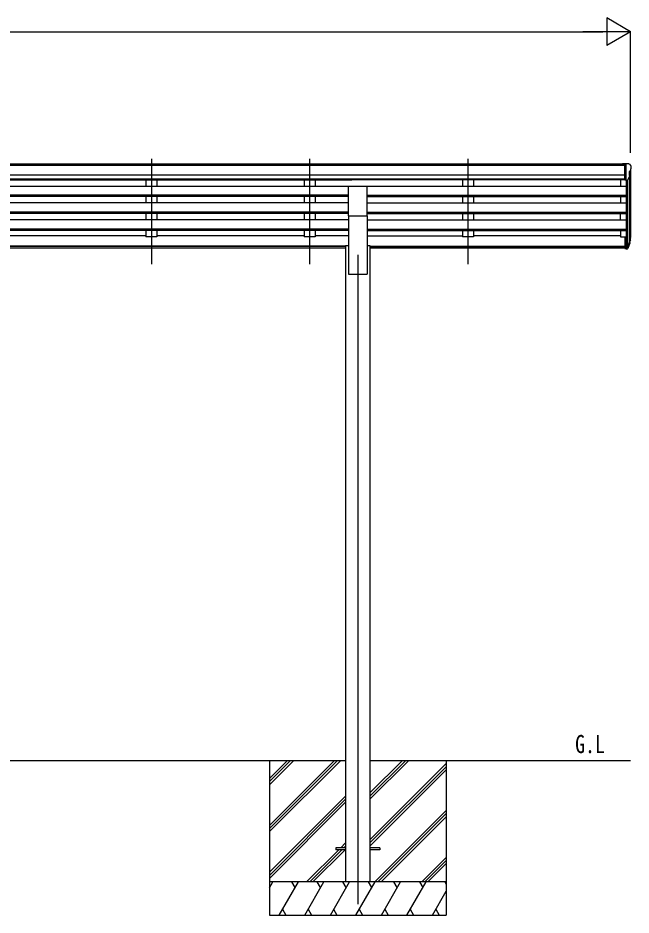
# Model space of a CAD drawing. Units: millimetres, scale not verified. Extents: x -10512 to 10512, y -7425 to 7425.
# Drawn here: x -300 to 2474, y -4212 to -152 of the extents above; entities that cross this region are included whole.
import ezdxf
from ezdxf.enums import TextEntityAlignment as Align

# ---------------------------------------------------------------- set-up
doc = ezdxf.new("R2010")
doc.units = ezdxf.units.MM
doc.header["$LTSCALE"] = 40
for name, color, linetype in [('0-2_USER1', 3, 'Continuous'), ('0-3_YKK_12', 2, 'Continuous'), ('0-4_YKK_13', 4, 'Continuous'), ('0-5_YKK_A1', 4, 'Continuous'), ('0-6_YKK_D', 6, 'Continuous')]:
    doc.layers.add(name, color=color, linetype=linetype)
doc.styles.add('ＭＳ ゴシック', font='')
doc.styles.get('ＭＳ ゴシック').set_extended_font_data('MS Gothic')

msp = doc.modelspace()

# ---------------------------------------------------------------- linework, layer by layer
at = {"layer": '0-3_YKK_12'}
for p, q in [((303.55, -789.39), (303.55, -1266.9)), ((303.55, -789.39), (303.55, -1266.9)), ((1019.55, -789.39), (1019.55, -1266.9)), ((1019.55, -789.39), (1019.55, -1266.9)), ((1735.55, -789.39), (1735.55, -1266.9)), ((1735.55, -789.39), (1735.55, -1266.9)), ((1237.55, -1223.94), (1237.55, -4162.5))]:
    msp.add_line(p, q, dxfattribs=at)
at = {"layer": '0-4_YKK_13'}
for p, q in [((2445.05, -813.36), (2435.05, -813.44)), ((2445.05, -813.36), (2435.05, -813.44)), ((2435.05, -814.96), (2435.05, -813.44)), ((2435.05, -814.96), (2435.05, -813.44)), ((2445.05, -885.34), (2445.05, -813.36)), ((2463.55, -813.36), (2445.05, -813.36)), ((2445.05, -885.34), (2445.05, -813.36)), ((2463.55, -813.36), (2445.05, -813.36)), ((2451.55, -886.34), (2451.55, -813.36)), ((2451.55, -886.34), (2451.55, -813.36)), ((2463.55, -813.36), (2465.88, -813.5)), ((2463.55, -813.36), (2465.88, -813.5)), ((2465.55, -847.87), (2465.55, -864.15)), ((2465.55, -847.87), (2465.55, -864.15)), ((2471.02, -844.54), (2465.7, -847.61)), ((2471.02, -844.54), (2465.7, -847.61)), ((2466.64, -813.92), (2470.71, -819.73)), ((2466.64, -813.92), (2470.71, -819.73)), ((2473.55, -822.73), (2473.55, -823.36)), ((2473.55, -822.73), (2473.55, -823.36)), ((2445.05, -885.34), (2451.55, -885.34)), ((2445.05, -885.34), (2451.55, -885.34)), ((2451.55, -886.34), (2456.76, -886.02)), ((2451.55, -886.34), (2456.76, -886.02)), ((2459.17, -884.53), (2468.18, -868.93)), ((2459.17, -884.53), (2468.18, -868.93)), ((1195.05, -1048.56), (1195.05, -913.34)), ((1195.05, -913.34), (1280.05, -913.34)), ((1280.05, -1048.56), (1280.05, -913.34)), ((1195.05, -1048.56), (1280.05, -1048.56)), ((2445.05, -1142.51), (2445.05, -1196.55)), ((2445.05, -1142.51), (2451.55, -1142.51)), ((2451.55, -1142.51), (2451.55, -1197.29)), ((2457.98, -1186.87), (2465.74, -1171.46)), ((2467.19, -1171.82), (2458.99, -1188)), ((2467.8, -1172.38), (2458.99, -1195.93)), ((2469.85, -1155.33), (2466.58, -1162.39)), ((2470.46, -1156.7), (2466.58, -1164.65)), ((2468.14, -1167.98), (2467.8, -1172.38)), ((2445.05, -1182.65), (2451.55, -1182.65)), ((2445.05, -1187.53), (2451.55, -1187.53)), ((2445.05, -1196.55), (2451.55, -1196.55)), ((2451.55, -1187.55), (2456.68, -1187.55)), ((2451.55, -1189.35), (2456.4, -1189.35)), ((2451.55, -1197.29), (2456.4, -1197.29)), ((1137.55, -3908), (1137.55, -3917)), ((1182.55, -3908), (1137.55, -3908)), ((1182.55, -3917), (1137.55, -3917)), ((1337.55, -3908), (1292.55, -3908)), ((1337.55, -3917), (1292.55, -3917)), ((1337.55, -3908), (1337.55, -3917))]:
    msp.add_line(p, q, dxfattribs=at)
for centre, radius, start, end in [((2465.85, -847.87), 0.3, 120, 180), ((2465.85, -847.87), 0.3, 120, 180), ((2465.82, -814.5), 1, 35, 86.5), ((2465.82, -814.5), 1, 35, 86.5), ((2470.55, -822.73), 3, 0, 87), ((2470.55, -822.73), 3, 0, 87), ((2466.64, -840.17), 6.18, 315.00103, 354.2965), ((2466.65, -840.17), 6.18, 315.00103, 354.2965), ((2271.55, -823.36), 202, 355.05096, 0), ((2271.55, -823.36), 202, 355.05096, 0), ((2456.58, -883.03), 3, 273.5, 330), ((2456.58, -883.03), 3, 273.5, 330), ((2465.85, -864.15), 0.3, 180, 265.2833), ((2465.85, -864.15), 0.3, 180, 265.2833), ((2465.58, -867.43), 3, 330, 85.2833), ((2465.58, -867.43), 3, 330, 85.2833), ((2440.96, -1145.83), 30.41, 341.80266, 352.8448), ((2442.37, -1147.59), 29.53, 342.01856, 353.49194)]:
    msp.add_arc(centre, radius, start, end, dxfattribs=at)
for centre, major_axis, ratio, start_param, end_param in [((2381.63, -1147.92), (88.05, 0), 0.90356, 5.9828017, 6.0168888), ((2466.84, -1167.98), (-1.3, 0), 0.90356, 2.9359903, 4.9130961), ((2380.92, -1151.79), (89.07, 0), 0.90356, 6.0316505, 6.077583), ((2383.69, -1141.34), (-87.93, 4.42), 0.541684, 3.060334, 3.2172517), ((2382.9, -1148.02), (89.06, 1.43), 0.57596, 6.1985533, 6.3701348), ((2456.4, -1186.64), (3, 0), 0.90356, 4.712389, 5.7595865), ((2456.4, -1194.58), (-3, 0), 0.90356, 1.5707963, 2.6179939), ((2456.68, -1186.19), (1.5, 0), 0.90356, 4.712389, 5.7595865)]:
    msp.add_ellipse(centre, major_axis=major_axis, ratio=ratio, start_param=start_param, end_param=end_param, dxfattribs=at)
at = {"layer": '0-5_YKK_A1'}
for p, q in [((2445.05, -814.96), (-3269.95, -814.96)), ((2445.05, -820.18), (-3269.95, -820.18)), ((2471.55, -843.93), (2471.55, -1142.15)), ((2445.05, -863.71), (-3269.95, -863.71)), ((2445.05, -881.56), (-3269.95, -881.56)), ((-3269.95, -884.81), (1210.05, -884.81)), ((278.55, -884.81), (278.55, -913.15)), ((328.55, -884.81), (328.55, -913.15)), ((994.55, -884.81), (994.55, -913.15)), ((1044.55, -884.81), (1044.55, -913.15)), ((2445.05, -884.91), (1210.05, -884.81)), ((1710.55, -884.81), (1710.55, -913.15)), ((1760.55, -884.81), (1760.55, -913.15)), ((2426.55, -884.81), (2426.55, -913.15)), ((2451.55, -886.34), (2451.55, -1142.51)), ((2457.55, -885.87), (2457.56, -1187.29)), ((2466.58, -871.7), (2466.58, -1168.86)), ((-3276.45, -913.15), (2451.55, -913.15)), ((1195.05, -955.03), (-2019.95, -955.03)), ((1195.05, -956.53), (-2019.95, -956.53)), ((1195.05, -960.85), (-2019.95, -960.85)), ((278.55, -960.85), (278.55, -989.59)), ((328.55, -960.85), (328.55, -989.59)), ((994.55, -960.85), (994.55, -989.59)), ((1044.55, -960.85), (1044.55, -989.59)), ((1280.05, -955.03), (2451.55, -955.03)), ((1280.05, -956.53), (2451.55, -956.53)), ((1280.05, -960.85), (2451.55, -960.85)), ((1710.55, -960.85), (1710.55, -989.59)), ((1760.55, -960.85), (1760.55, -989.59)), ((2426.55, -960.85), (2426.55, -989.59)), ((1195.05, -989.59), (-2019.95, -989.59)), ((1280.05, -989.59), (2451.55, -989.59)), ((1195.05, -1031.47), (-2019.95, -1031.47)), ((1195.05, -1032.97), (-2019.95, -1032.97)), ((1195.05, -1037.28), (-2019.95, -1037.28)), ((278.55, -1037.28), (278.55, -1066.03)), ((328.55, -1037.28), (328.55, -1066.03)), ((994.55, -1037.28), (994.55, -1066.03)), ((1044.55, -1037.28), (1044.55, -1066.03)), ((1195.05, -1048.56), (1195.05, -1312.5)), ((1280.05, -1031.47), (2451.55, -1031.47)), ((1280.05, -1032.97), (2451.55, -1032.97)), ((1280.05, -1037.28), (2451.55, -1037.28)), ((1280.05, -1048.56), (1280.05, -1312.5)), ((1710.55, -1037.28), (1710.55, -1066.03)), ((1760.55, -1037.28), (1760.55, -1066.03)), ((2426.55, -1066.03), (2426.55, -1037.28)), ((1195.05, -1066.03), (-2019.95, -1066.03)), ((1280.05, -1066.03), (2451.55, -1066.03)), ((1195.05, -1107.91), (-2019.95, -1107.91)), ((1195.05, -1109.4), (-2019.95, -1109.4)), ((1195.05, -1113.72), (-2019.95, -1113.72)), ((278.55, -1113.72), (278.55, -1143.15)), ((328.55, -1113.72), (328.55, -1143.15)), ((994.55, -1113.72), (994.55, -1143.15)), ((1044.55, -1113.72), (1044.55, -1143.15)), ((1280.05, -1107.91), (2451.55, -1107.91)), ((1280.05, -1109.4), (2451.55, -1109.4)), ((1280.05, -1113.72), (2451.55, -1113.72)), ((1710.55, -1113.72), (1710.55, -1143.15)), ((1760.55, -1113.72), (1760.55, -1143.15)), ((2426.55, -1113.72), (2426.55, -1143.15)), ((278.55, -1138.2), (-387.45, -1138.2)), ((328.55, -1143.15), (278.55, -1143.15)), ((994.55, -1138.2), (328.55, -1138.2)), ((1044.55, -1143.15), (994.55, -1143.15)), ((1195.05, -1138.2), (1044.55, -1138.2)), ((1280.05, -1138.2), (1710.55, -1138.2)), ((1760.55, -1143.15), (1710.55, -1143.15)), ((2426.55, -1138.2), (1760.55, -1138.2)), ((2426.55, -1143.15), (2445.05, -1143.15)), ((1182.55, -1185.22), (-2007.45, -1185.22)), ((1182.55, -1186.61), (-2007.45, -1186.61)), ((1182.55, -1194.3), (-2007.45, -1194.3)), ((1182.55, -1182.51), (1182.55, -4062.5)), ((1182.55, -1182.51), (1195.05, -1182.51)), ((1280.05, -1182.51), (1292.55, -1182.51)), ((1292.55, -1182.51), (1292.55, -4062.5)), ((1292.55, -1185.22), (2445.05, -1185.22)), ((1292.55, -1186.61), (2445.05, -1186.61)), ((2445.05, -1194.3), (1292.55, -1194.3)), ((1195.05, -1312.5), (1280.05, -1312.5)), ((-2007.45, -3512.5), (1182.55, -3512.5)), ((837.55, -3512.5), (837.55, -4212.5)), ((837.55, -3806.68), (1131.73, -3512.5)), ((837.55, -3820.82), (1145.87, -3512.5)), ((837.55, -3834.96), (1160.01, -3512.5)), ((837.55, -3622.83), (947.88, -3512.5)), ((837.55, -3608.69), (933.74, -3512.5)), ((837.55, -3594.55), (919.6, -3512.5)), ((1292.55, -3512.5), (2471.55, -3512.5)), ((1292.55, -3688.33), (1468.38, -3512.5)), ((1292.55, -3674.19), (1454.24, -3512.5)), ((1292.55, -3660.05), (1440.1, -3512.5)), ((1292.55, -3872.18), (1637.55, -3527.18)), ((1637.55, -3512.5), (1637.55, -4212.5)), ((1292.55, -3886.32), (1637.55, -3541.32)), ((1292.55, -3900.46), (1637.55, -3555.46)), ((837.55, -4018.81), (1182.55, -3673.81)), ((837.55, -4032.95), (1182.55, -3687.95)), ((837.55, -4047.09), (1182.55, -3702.09)), ((1314.36, -4062.5), (1637.55, -3739.31)), ((1328.5, -4062.5), (1637.55, -3753.45)), ((1342.64, -4062.5), (1637.55, -3767.59)), ((1160.49, -3908), (1182.55, -3885.94)), ((1005.99, -4062.5), (1151.49, -3917)), ((1020.13, -4062.5), (1165.63, -3917)), ((1034.28, -4062.5), (1179.78, -3917)), ((1174.63, -3908), (1182.55, -3900.08)), ((1526.49, -4062.5), (1637.55, -3951.44)), ((1540.63, -4062.5), (1637.55, -3965.58)), ((1554.78, -4062.5), (1637.55, -3979.73)), ((1637.55, -4062.5), (837.55, -4062.5)), ((837.55, -4090), (853.43, -4062.5)), ((882.3, -4212.5), (968.9, -4062.5)), ((953.9, -4088.48), (938.9, -4062.5)), ((997.77, -4212.5), (1084.37, -4062.5)), ((1069.37, -4088.48), (1054.37, -4062.5)), ((1113.24, -4212.5), (1199.84, -4062.5)), ((1184.84, -4088.48), (1169.84, -4062.5)), ((1228.71, -4212.5), (1315.31, -4062.5)), ((1300.31, -4088.48), (1285.31, -4062.5)), ((1344.18, -4212.5), (1430.78, -4062.5)), ((1415.78, -4088.48), (1400.78, -4062.5)), ((1459.65, -4212.5), (1546.25, -4062.5)), ((1516.25, -4062.5), (1531.25, -4088.48)), ((1631.72, -4062.5), (1637.55, -4072.6)), ((1575.12, -4212.5), (1637.55, -4104.36)), ((837.55, -4212.5), (1637.55, -4212.5)), ((897.29, -4186.52), (912.29, -4212.5)), ((1012.76, -4186.52), (1027.76, -4212.5)), ((1128.24, -4186.52), (1143.24, -4212.5)), ((1243.71, -4186.52), (1258.7, -4212.5)), ((1359.18, -4186.52), (1374.17, -4212.5)), ((1474.65, -4186.52), (1489.64, -4212.5)), ((1590.11, -4186.52), (1605.11, -4212.5))]:
    msp.add_line(p, q, dxfattribs=at)
at = {"layer": '0-6_YKK_D'}
for p, q in [((2471.55, -214.96), (2363.3, -152.46)), ((2363.3, -152.46), (2363.3, -277.46)), ((-3171.45, -214.96), (2346.55, -214.96)), ((2471.55, -214.96), (2255.04, -214.96)), ((2471.55, -214.96), (2363.3, -277.46)), ((2471.55, -763.36), (2471.55, -213.96))]:
    msp.add_line(p, q, dxfattribs=at)

# ---------------------------------------------------------------- texts
at = {"layer": '0-2_USER1', "style": 'ＭＳ ゴシック', "width": 0.8}
msp.add_text('G.L', height=82.48, dxfattribs=at).set_placement((2220.5, -3504.5), align=Align.BOTTOM_LEFT)

doc.saveas('drawing.dxf')
